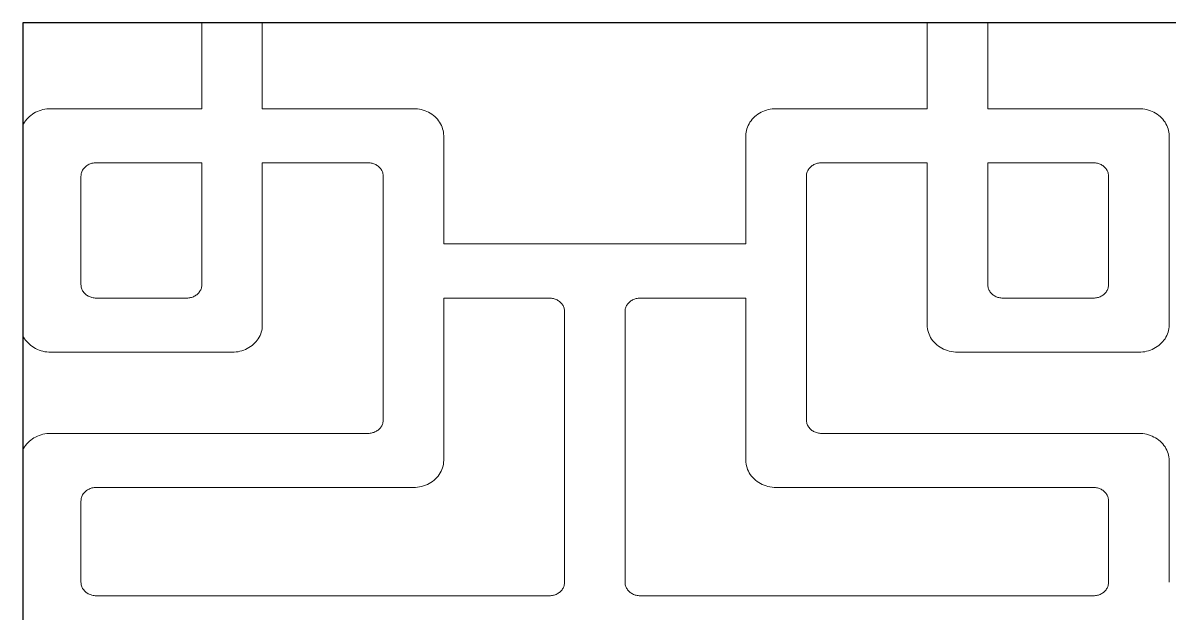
# Model space of a CAD drawing. Extents: x 1188826 to 1909461, y 608442 to 1651179.
# Drawn here: x 1700892.3 to 1701377.6, y 1034713.4 to 1034963.4 of the extents above; entities that cross this region are included whole.
import ezdxf

# ---------------------------------------------------------------- set-up
doc = ezdxf.new("R2010")
doc.units = 0
doc.header["$LTSCALE"] = 1000
doc.header["$MEASUREMENT"] = 0
doc.layers.add('煤化工粉煤灰', color=7, linetype='Continuous', lineweight=0)
doc.layers.add('立面线', color=40, linetype='Continuous')

msp = doc.modelspace()

# ---------------------------------------------------------------- linework, layer by layer
at = {"layer": '煤化工粉煤灰', "color": 34}
for p, q in [((1700968.09, 1034927.1), (1700968.09, 1034963.44)), ((1700993.68, 1034927.1), (1700993.68, 1034963.44)), ((1701275.18, 1034927.1), (1701275.18, 1034963.44)), ((1701300.77, 1034927.1), (1701300.77, 1034963.44)), ((1700893.97, 1034922.62), (1700894.5, 1034923.2)), ((1700894.5, 1034923.2), (1700895.07, 1034923.75)), ((1700895.07, 1034923.75), (1700895.68, 1034924.26)), ((1700895.68, 1034924.26), (1700896.33, 1034924.74)), ((1700896.33, 1034924.74), (1700897.01, 1034925.17)), ((1700897.01, 1034925.17), (1700897.72, 1034925.57)), ((1700897.72, 1034925.57), (1700898.46, 1034925.92)), ((1700898.46, 1034925.92), (1700899.22, 1034926.23)), ((1700899.22, 1034926.23), (1700900, 1034926.5)), ((1700900, 1034926.5), (1700900.81, 1034926.71)), ((1700900.81, 1034926.71), (1700901.62, 1034926.88)), ((1700901.62, 1034926.88), (1700902.45, 1034927.01)), ((1700902.45, 1034927.01), (1700903.28, 1034927.08)), ((1700903.28, 1034927.08), (1700904.12, 1034927.1)), ((1700904.12, 1034927.1), (1700968.09, 1034927.1)), ((1700993.68, 1034927.1), (1701057.66, 1034927.1)), ((1701057.66, 1034927.1), (1701058.5, 1034927.08)), ((1701058.5, 1034927.08), (1701059.33, 1034927.01)), ((1701059.33, 1034927.01), (1701060.16, 1034926.88)), ((1701060.16, 1034926.88), (1701060.97, 1034926.71)), ((1701060.97, 1034926.71), (1701061.77, 1034926.5)), ((1701061.77, 1034926.5), (1701062.56, 1034926.23)), ((1701062.56, 1034926.23), (1701063.32, 1034925.92)), ((1701063.32, 1034925.92), (1701064.06, 1034925.57)), ((1701064.06, 1034925.57), (1701064.77, 1034925.17)), ((1701064.77, 1034925.17), (1701065.45, 1034924.74)), ((1701065.45, 1034924.74), (1701066.1, 1034924.26)), ((1701066.1, 1034924.26), (1701066.71, 1034923.75)), ((1701066.71, 1034923.75), (1701067.28, 1034923.2)), ((1701067.28, 1034923.2), (1701067.81, 1034922.62)), ((1701201.05, 1034922.62), (1701201.58, 1034923.2)), ((1701201.58, 1034923.2), (1701202.16, 1034923.75)), ((1701202.16, 1034923.75), (1701202.77, 1034924.26)), ((1701202.77, 1034924.26), (1701203.42, 1034924.74)), ((1701203.42, 1034924.74), (1701204.1, 1034925.17)), ((1701204.1, 1034925.17), (1701204.81, 1034925.57)), ((1701204.81, 1034925.57), (1701205.55, 1034925.92)), ((1701205.55, 1034925.92), (1701206.31, 1034926.23)), ((1701206.31, 1034926.23), (1701207.09, 1034926.5)), ((1701207.09, 1034926.5), (1701207.89, 1034926.71)), ((1701207.89, 1034926.71), (1701208.71, 1034926.88)), ((1701208.71, 1034926.88), (1701209.53, 1034927.01)), ((1701209.53, 1034927.01), (1701210.37, 1034927.08)), ((1701210.37, 1034927.08), (1701211.21, 1034927.1)), ((1701211.21, 1034927.1), (1701275.18, 1034927.1)), ((1701300.77, 1034927.1), (1701364.75, 1034927.1)), ((1701364.75, 1034927.1), (1701365.59, 1034927.08)), ((1701365.59, 1034927.08), (1701366.42, 1034927.01)), ((1701366.42, 1034927.01), (1701367.25, 1034926.88)), ((1701367.25, 1034926.88), (1701368.06, 1034926.71)), ((1701368.06, 1034926.71), (1701368.86, 1034926.5)), ((1701368.86, 1034926.5), (1701369.65, 1034926.23)), ((1701369.65, 1034926.23), (1701370.41, 1034925.92)), ((1701370.41, 1034925.92), (1701371.15, 1034925.57)), ((1701371.15, 1034925.57), (1701371.86, 1034925.17)), ((1701371.86, 1034925.17), (1701372.54, 1034924.74)), ((1701372.54, 1034924.74), (1701373.19, 1034924.26)), ((1701373.19, 1034924.26), (1701373.8, 1034923.75)), ((1701373.8, 1034923.75), (1701374.37, 1034923.2)), ((1701374.37, 1034923.2), (1701374.9, 1034922.62)), ((1700892.34, 1034920.11), (1700892.64, 1034920.71)), ((1700892.64, 1034920.71), (1700893.04, 1034921.37)), ((1700893.04, 1034921.37), (1700893.48, 1034922.01)), ((1700893.48, 1034922.01), (1700893.97, 1034922.62)), ((1701067.81, 1034922.62), (1701068.3, 1034922.01)), ((1701068.3, 1034922.01), (1701068.74, 1034921.37)), ((1701068.74, 1034921.37), (1701069.14, 1034920.71)), ((1701069.14, 1034920.71), (1701069.48, 1034920.03)), ((1701069.48, 1034920.03), (1701069.78, 1034919.33)), ((1701069.78, 1034919.33), (1701070.02, 1034918.61)), ((1701070.02, 1034918.61), (1701070.21, 1034917.88)), ((1701198.66, 1034917.88), (1701198.85, 1034918.61)), ((1701198.85, 1034918.61), (1701199.09, 1034919.33)), ((1701199.09, 1034919.33), (1701199.38, 1034920.03)), ((1701199.38, 1034920.03), (1701199.73, 1034920.71)), ((1701199.73, 1034920.71), (1701200.12, 1034921.37)), ((1701200.12, 1034921.37), (1701200.57, 1034922.01)), ((1701200.57, 1034922.01), (1701201.05, 1034922.62)), ((1701374.9, 1034922.62), (1701375.39, 1034922.01)), ((1701375.39, 1034922.01), (1701375.83, 1034921.37)), ((1701375.83, 1034921.37), (1701376.22, 1034920.71)), ((1701376.22, 1034920.71), (1701376.57, 1034920.03)), ((1701376.57, 1034920.03), (1701376.87, 1034919.33)), ((1701376.87, 1034919.33), (1701377.11, 1034918.61)), ((1701377.11, 1034918.61), (1701377.3, 1034917.88)), ((1701070.21, 1034917.88), (1701070.35, 1034917.14)), ((1701070.35, 1034917.14), (1701070.43, 1034916.39)), ((1701070.43, 1034916.39), (1701070.46, 1034915.64)), ((1701070.46, 1034915.64), (1701070.46, 1034869.79)), ((1701198.41, 1034915.64), (1701198.44, 1034916.39)), ((1701198.41, 1034869.79), (1701198.41, 1034915.64)), ((1701198.44, 1034916.39), (1701198.52, 1034917.14)), ((1701198.52, 1034917.14), (1701198.66, 1034917.88)), ((1701377.3, 1034917.88), (1701377.43, 1034917.14)), ((1701377.43, 1034917.14), (1701377.52, 1034916.39)), ((1701377.52, 1034916.39), (1701377.54, 1034915.64)), ((1701377.54, 1034915.64), (1701377.54, 1034835.4)), ((1700920.76, 1034903.7), (1700920.37, 1034903.54)), ((1700921.17, 1034903.85), (1700920.76, 1034903.7)), ((1700921.58, 1034903.97), (1700921.17, 1034903.85)), ((1700922.01, 1034904.06), (1700921.58, 1034903.97)), ((1700922.44, 1034904.13), (1700922.01, 1034904.06)), ((1700922.87, 1034904.17), (1700922.44, 1034904.13)), ((1700923.31, 1034904.18), (1700922.87, 1034904.17)), ((1700968.09, 1034904.18), (1700923.31, 1034904.18)), ((1700968.09, 1034852.6), (1700968.09, 1034904.18)), ((1700993.68, 1034904.18), (1700993.68, 1034835.4)), ((1701038.47, 1034904.18), (1700993.68, 1034904.18)), ((1701038.89, 1034904.17), (1701038.47, 1034904.18)), ((1701039.3, 1034904.13), (1701038.89, 1034904.17)), ((1701039.72, 1034904.07), (1701039.3, 1034904.13)), ((1701040.12, 1034903.98), (1701039.72, 1034904.07)), ((1701040.52, 1034903.87), (1701040.12, 1034903.98)), ((1701040.92, 1034903.74), (1701040.52, 1034903.87)), ((1701041.3, 1034903.59), (1701040.92, 1034903.74)), ((1701227.95, 1034903.74), (1701227.57, 1034903.59)), ((1701228.34, 1034903.87), (1701227.95, 1034903.74)), ((1701228.74, 1034903.98), (1701228.34, 1034903.87)), ((1701229.15, 1034904.07), (1701228.74, 1034903.98)), ((1701229.56, 1034904.13), (1701229.15, 1034904.07)), ((1701229.98, 1034904.17), (1701229.56, 1034904.13)), ((1701230.4, 1034904.18), (1701229.98, 1034904.17)), ((1701275.18, 1034904.18), (1701230.4, 1034904.18)), ((1701275.18, 1034835.4), (1701275.18, 1034904.18)), ((1701300.77, 1034904.18), (1701345.56, 1034904.18)), ((1701300.77, 1034852.6), (1701300.77, 1034904.18)), ((1701345.56, 1034904.18), (1701345.97, 1034904.17)), ((1701345.97, 1034904.17), (1701346.39, 1034904.13)), ((1701346.39, 1034904.13), (1701346.8, 1034904.07)), ((1701346.8, 1034904.07), (1701347.21, 1034903.98)), ((1701347.21, 1034903.98), (1701347.61, 1034903.87)), ((1701347.61, 1034903.87), (1701348, 1034903.74)), ((1701348, 1034903.74), (1701348.39, 1034903.59)), ((1700916.93, 1034898.84), (1700916.91, 1034898.45)), ((1700916.97, 1034899.23), (1700916.93, 1034898.84)), ((1700917.05, 1034899.61), (1700916.97, 1034899.23)), ((1700917.15, 1034899.99), (1700917.05, 1034899.61)), ((1700917.28, 1034900.37), (1700917.15, 1034899.99)), ((1700917.44, 1034900.73), (1700917.28, 1034900.37)), ((1700917.63, 1034901.08), (1700917.44, 1034900.73)), ((1700917.84, 1034901.43), (1700917.63, 1034901.08)), ((1700918.08, 1034901.75), (1700917.84, 1034901.43)), ((1700918.35, 1034902.06), (1700918.08, 1034901.75)), ((1700918.63, 1034902.36), (1700918.35, 1034902.06)), ((1700918.94, 1034902.64), (1700918.63, 1034902.36)), ((1700919.27, 1034902.89), (1700918.94, 1034902.64)), ((1700919.62, 1034903.13), (1700919.27, 1034902.89)), ((1700919.99, 1034903.34), (1700919.62, 1034903.13)), ((1700920.37, 1034903.54), (1700919.99, 1034903.34)), ((1701041.67, 1034903.41), (1701041.3, 1034903.59)), ((1701042.02, 1034903.21), (1701041.67, 1034903.41)), ((1701042.36, 1034902.99), (1701042.02, 1034903.21)), ((1701042.69, 1034902.76), (1701042.36, 1034902.99)), ((1701042.99, 1034902.5), (1701042.69, 1034902.76)), ((1701043.28, 1034902.23), (1701042.99, 1034902.5)), ((1701043.54, 1034901.94), (1701043.28, 1034902.23)), ((1701043.79, 1034901.63), (1701043.54, 1034901.94)), ((1701044.01, 1034901.31), (1701043.79, 1034901.63)), ((1701044.21, 1034900.98), (1701044.01, 1034901.31)), ((1701044.38, 1034900.64), (1701044.21, 1034900.98)), ((1701044.53, 1034900.29), (1701044.38, 1034900.64)), ((1701044.65, 1034899.93), (1701044.53, 1034900.29)), ((1701044.74, 1034899.57), (1701044.65, 1034899.93)), ((1701044.81, 1034899.2), (1701044.74, 1034899.57)), ((1701044.85, 1034898.82), (1701044.81, 1034899.2)), ((1701044.87, 1034898.45), (1701044.85, 1034898.82)), ((1701224.01, 1034898.82), (1701224, 1034898.45)), ((1701224.06, 1034899.2), (1701224.01, 1034898.82)), ((1701224.12, 1034899.57), (1701224.06, 1034899.2)), ((1701224.22, 1034899.93), (1701224.12, 1034899.57)), ((1701224.34, 1034900.29), (1701224.22, 1034899.93)), ((1701224.49, 1034900.64), (1701224.34, 1034900.29)), ((1701224.66, 1034900.98), (1701224.49, 1034900.64)), ((1701224.86, 1034901.31), (1701224.66, 1034900.98)), ((1701225.08, 1034901.63), (1701224.86, 1034901.31)), ((1701225.32, 1034901.94), (1701225.08, 1034901.63)), ((1701225.59, 1034902.23), (1701225.32, 1034901.94)), ((1701225.87, 1034902.5), (1701225.59, 1034902.23)), ((1701226.18, 1034902.76), (1701225.87, 1034902.5)), ((1701226.5, 1034902.99), (1701226.18, 1034902.76)), ((1701226.84, 1034903.21), (1701226.5, 1034902.99)), ((1701227.2, 1034903.41), (1701226.84, 1034903.21)), ((1701227.57, 1034903.59), (1701227.2, 1034903.41)), ((1701348.39, 1034903.59), (1701348.75, 1034903.41)), ((1701348.75, 1034903.41), (1701349.11, 1034903.21)), ((1701349.11, 1034903.21), (1701349.45, 1034902.99)), ((1701349.45, 1034902.99), (1701349.77, 1034902.76)), ((1701349.77, 1034902.76), (1701350.08, 1034902.5)), ((1701350.08, 1034902.5), (1701350.37, 1034902.23)), ((1701350.37, 1034902.23), (1701350.63, 1034901.94)), ((1701350.63, 1034901.94), (1701350.88, 1034901.63)), ((1701350.88, 1034901.63), (1701351.1, 1034901.31)), ((1701351.1, 1034901.31), (1701351.29, 1034900.98)), ((1701351.29, 1034900.98), (1701351.47, 1034900.64)), ((1701351.47, 1034900.64), (1701351.61, 1034900.29)), ((1701351.61, 1034900.29), (1701351.74, 1034899.93)), ((1701351.74, 1034899.93), (1701351.83, 1034899.57)), ((1701351.83, 1034899.57), (1701351.9, 1034899.2)), ((1701351.9, 1034899.2), (1701351.94, 1034898.82)), ((1701351.94, 1034898.82), (1701351.95, 1034898.45)), ((1700916.91, 1034898.45), (1700916.91, 1034852.6)), ((1701044.87, 1034795.29), (1701044.87, 1034898.45)), ((1701224, 1034898.45), (1701224, 1034795.29)), ((1701351.95, 1034898.45), (1701351.95, 1034852.6)), ((1701198.41, 1034869.79), (1701070.46, 1034869.79)), ((1700916.91, 1034852.6), (1700916.93, 1034852.21)), ((1700916.93, 1034852.21), (1700916.97, 1034851.82)), ((1700916.97, 1034851.82), (1700917.05, 1034851.43)), ((1700917.05, 1034851.43), (1700917.15, 1034851.05)), ((1700917.15, 1034851.05), (1700917.28, 1034850.68)), ((1700917.28, 1034850.68), (1700917.44, 1034850.31)), ((1700917.44, 1034850.31), (1700917.63, 1034849.96)), ((1700967.43, 1034850.06), (1700967.61, 1034850.4)), ((1700967.61, 1034850.4), (1700967.75, 1034850.76)), ((1700967.75, 1034850.76), (1700967.88, 1034851.11)), ((1700967.88, 1034851.11), (1700967.97, 1034851.48)), ((1700967.97, 1034851.48), (1700968.04, 1034851.85)), ((1700968.04, 1034851.85), (1700968.08, 1034852.22)), ((1700968.08, 1034852.22), (1700968.09, 1034852.6)), ((1701300.79, 1034852.22), (1701300.77, 1034852.6)), ((1701300.83, 1034851.85), (1701300.79, 1034852.22)), ((1701300.9, 1034851.48), (1701300.83, 1034851.85)), ((1701300.99, 1034851.11), (1701300.9, 1034851.48)), ((1701301.11, 1034850.76), (1701300.99, 1034851.11)), ((1701301.26, 1034850.4), (1701301.11, 1034850.76)), ((1701301.43, 1034850.06), (1701301.26, 1034850.4)), ((1701351.47, 1034850.4), (1701351.29, 1034850.06)), ((1701351.61, 1034850.76), (1701351.47, 1034850.4)), ((1701351.74, 1034851.11), (1701351.61, 1034850.76)), ((1701351.83, 1034851.48), (1701351.74, 1034851.11)), ((1701351.9, 1034851.85), (1701351.83, 1034851.48)), ((1701351.94, 1034852.22), (1701351.9, 1034851.85)), ((1701351.95, 1034852.6), (1701351.94, 1034852.22)), ((1700917.63, 1034849.96), (1700917.84, 1034849.62)), ((1700917.84, 1034849.62), (1700918.08, 1034849.29)), ((1700918.08, 1034849.29), (1700918.35, 1034848.98)), ((1700918.35, 1034848.98), (1700918.63, 1034848.69)), ((1700918.63, 1034848.69), (1700918.94, 1034848.41)), ((1700918.94, 1034848.41), (1700919.27, 1034848.15)), ((1700919.27, 1034848.15), (1700919.62, 1034847.92)), ((1700919.62, 1034847.92), (1700919.99, 1034847.7)), ((1700919.99, 1034847.7), (1700920.37, 1034847.51)), ((1700920.37, 1034847.51), (1700920.76, 1034847.34)), ((1700920.76, 1034847.34), (1700921.17, 1034847.2)), ((1700921.17, 1034847.2), (1700921.58, 1034847.08)), ((1700921.58, 1034847.08), (1700922.01, 1034846.99)), ((1700922.01, 1034846.99), (1700922.44, 1034846.92)), ((1700922.44, 1034846.92), (1700922.87, 1034846.88)), ((1700922.87, 1034846.88), (1700923.31, 1034846.87)), ((1700923.31, 1034846.87), (1700961.7, 1034846.87)), ((1700961.7, 1034846.87), (1700962.11, 1034846.88)), ((1700962.11, 1034846.88), (1700962.53, 1034846.92)), ((1700962.53, 1034846.92), (1700962.94, 1034846.98)), ((1700962.94, 1034846.98), (1700963.35, 1034847.06)), ((1700963.35, 1034847.06), (1700963.75, 1034847.17)), ((1700963.75, 1034847.17), (1700964.14, 1034847.3)), ((1700964.14, 1034847.3), (1700964.53, 1034847.46)), ((1700964.53, 1034847.46), (1700964.89, 1034847.63)), ((1700964.89, 1034847.63), (1700965.25, 1034847.83)), ((1700965.25, 1034847.83), (1700965.59, 1034848.05)), ((1700965.59, 1034848.05), (1700965.91, 1034848.29)), ((1700965.91, 1034848.29), (1700966.22, 1034848.55)), ((1700966.22, 1034848.55), (1700966.51, 1034848.82)), ((1700966.51, 1034848.82), (1700966.77, 1034849.11)), ((1700966.77, 1034849.11), (1700967.02, 1034849.41)), ((1700967.02, 1034849.41), (1700967.24, 1034849.73)), ((1700967.24, 1034849.73), (1700967.43, 1034850.06)), ((1701070.46, 1034846.87), (1701070.46, 1034778.09)), ((1701115.24, 1034846.87), (1701070.46, 1034846.87)), ((1701115.66, 1034846.85), (1701115.24, 1034846.87)), ((1701116.08, 1034846.82), (1701115.66, 1034846.85)), ((1701116.49, 1034846.76), (1701116.08, 1034846.82)), ((1701116.9, 1034846.67), (1701116.49, 1034846.76)), ((1701117.3, 1034846.56), (1701116.9, 1034846.67)), ((1701117.69, 1034846.43), (1701117.3, 1034846.56)), ((1701118.07, 1034846.28), (1701117.69, 1034846.43)), ((1701118.44, 1034846.1), (1701118.07, 1034846.28)), ((1701118.79, 1034845.9), (1701118.44, 1034846.1)), ((1701119.13, 1034845.68), (1701118.79, 1034845.9)), ((1701119.46, 1034845.44), (1701119.13, 1034845.68)), ((1701119.76, 1034845.19), (1701119.46, 1034845.44)), ((1701149.41, 1034845.44), (1701149.1, 1034845.19)), ((1701149.73, 1034845.68), (1701149.41, 1034845.44)), ((1701150.07, 1034845.9), (1701149.73, 1034845.68)), ((1701150.43, 1034846.1), (1701150.07, 1034845.9)), ((1701150.8, 1034846.28), (1701150.43, 1034846.1)), ((1701151.18, 1034846.43), (1701150.8, 1034846.28)), ((1701151.57, 1034846.56), (1701151.18, 1034846.43)), ((1701151.97, 1034846.67), (1701151.57, 1034846.56)), ((1701152.38, 1034846.76), (1701151.97, 1034846.67)), ((1701152.79, 1034846.82), (1701152.38, 1034846.76)), ((1701153.21, 1034846.85), (1701152.79, 1034846.82)), ((1701153.63, 1034846.87), (1701153.21, 1034846.85)), ((1701198.41, 1034846.87), (1701153.63, 1034846.87)), ((1701198.41, 1034778.09), (1701198.41, 1034846.87)), ((1701301.63, 1034849.73), (1701301.43, 1034850.06)), ((1701301.85, 1034849.41), (1701301.63, 1034849.73)), ((1701302.09, 1034849.11), (1701301.85, 1034849.41)), ((1701302.36, 1034848.82), (1701302.09, 1034849.11)), ((1701302.65, 1034848.55), (1701302.36, 1034848.82)), ((1701302.95, 1034848.29), (1701302.65, 1034848.55)), ((1701303.28, 1034848.05), (1701302.95, 1034848.29)), ((1701303.62, 1034847.83), (1701303.28, 1034848.05)), ((1701303.97, 1034847.63), (1701303.62, 1034847.83)), ((1701304.34, 1034847.46), (1701303.97, 1034847.63)), ((1701304.72, 1034847.3), (1701304.34, 1034847.46)), ((1701305.11, 1034847.17), (1701304.72, 1034847.3)), ((1701305.51, 1034847.06), (1701305.11, 1034847.17)), ((1701305.92, 1034846.98), (1701305.51, 1034847.06)), ((1701306.34, 1034846.92), (1701305.92, 1034846.98)), ((1701306.75, 1034846.88), (1701306.34, 1034846.92)), ((1701307.17, 1034846.87), (1701306.75, 1034846.88)), ((1701345.56, 1034846.87), (1701307.17, 1034846.87)), ((1701345.97, 1034846.88), (1701345.56, 1034846.87)), ((1701346.39, 1034846.92), (1701345.97, 1034846.88)), ((1701346.8, 1034846.98), (1701346.39, 1034846.92)), ((1701347.21, 1034847.06), (1701346.8, 1034846.98)), ((1701347.61, 1034847.17), (1701347.21, 1034847.06)), ((1701348, 1034847.3), (1701347.61, 1034847.17)), ((1701348.39, 1034847.46), (1701348, 1034847.3)), ((1701348.75, 1034847.63), (1701348.39, 1034847.46)), ((1701349.11, 1034847.83), (1701348.75, 1034847.63)), ((1701349.45, 1034848.05), (1701349.11, 1034847.83)), ((1701349.77, 1034848.29), (1701349.45, 1034848.05)), ((1701350.08, 1034848.55), (1701349.77, 1034848.29)), ((1701350.37, 1034848.82), (1701350.08, 1034848.55)), ((1701350.63, 1034849.11), (1701350.37, 1034848.82)), ((1701350.88, 1034849.41), (1701350.63, 1034849.11)), ((1701351.1, 1034849.73), (1701350.88, 1034849.41)), ((1701351.29, 1034850.06), (1701351.1, 1034849.73)), ((1701120.05, 1034844.91), (1701119.76, 1034845.19)), ((1701120.32, 1034844.62), (1701120.05, 1034844.91)), ((1701120.56, 1034844.32), (1701120.32, 1034844.62)), ((1701120.78, 1034844), (1701120.56, 1034844.32)), ((1701120.98, 1034843.67), (1701120.78, 1034844)), ((1701121.15, 1034843.33), (1701120.98, 1034843.67)), ((1701121.3, 1034842.98), (1701121.15, 1034843.33)), ((1701121.42, 1034842.62), (1701121.3, 1034842.98)), ((1701121.51, 1034842.25), (1701121.42, 1034842.62)), ((1701121.58, 1034841.88), (1701121.51, 1034842.25)), ((1701121.62, 1034841.51), (1701121.58, 1034841.88)), ((1701121.64, 1034841.14), (1701121.62, 1034841.51)), ((1701121.64, 1034726.51), (1701121.64, 1034841.14)), ((1701147.24, 1034841.51), (1701147.23, 1034841.14)), ((1701147.23, 1034841.14), (1701147.23, 1034726.51)), ((1701147.28, 1034841.88), (1701147.24, 1034841.51)), ((1701147.35, 1034842.25), (1701147.28, 1034841.88)), ((1701147.45, 1034842.62), (1701147.35, 1034842.25)), ((1701147.57, 1034842.98), (1701147.45, 1034842.62)), ((1701147.72, 1034843.33), (1701147.57, 1034842.98)), ((1701147.89, 1034843.67), (1701147.72, 1034843.33)), ((1701148.09, 1034844), (1701147.89, 1034843.67)), ((1701148.31, 1034844.32), (1701148.09, 1034844)), ((1701148.55, 1034844.62), (1701148.31, 1034844.32)), ((1701148.82, 1034844.91), (1701148.55, 1034844.62)), ((1701149.1, 1034845.19), (1701148.82, 1034844.91)), ((1700892.64, 1034830.33), (1700892.34, 1034830.93)), ((1700992.71, 1034831.02), (1700992.36, 1034830.33)), ((1700993.01, 1034831.72), (1700992.71, 1034831.02)), ((1700993.25, 1034832.44), (1700993.01, 1034831.72)), ((1700993.44, 1034833.17), (1700993.25, 1034832.44)), ((1700993.57, 1034833.91), (1700993.44, 1034833.17)), ((1700993.66, 1034834.65), (1700993.57, 1034833.91)), ((1700993.68, 1034835.4), (1700993.66, 1034834.65)), ((1701275.21, 1034834.62), (1701275.18, 1034835.4)), ((1701275.3, 1034833.84), (1701275.21, 1034834.62)), ((1701275.45, 1034833.07), (1701275.3, 1034833.84)), ((1701275.66, 1034832.31), (1701275.45, 1034833.07)), ((1701275.92, 1034831.57), (1701275.66, 1034832.31)), ((1701276.24, 1034830.84), (1701275.92, 1034831.57)), ((1701276.62, 1034830.13), (1701276.24, 1034830.84)), ((1701376.57, 1034831.02), (1701376.22, 1034830.33)), ((1701376.87, 1034831.72), (1701376.57, 1034831.02)), ((1701377.11, 1034832.44), (1701376.87, 1034831.72)), ((1701377.3, 1034833.17), (1701377.11, 1034832.44)), ((1701377.43, 1034833.91), (1701377.3, 1034833.17)), ((1701377.52, 1034834.65), (1701377.43, 1034833.91)), ((1701377.54, 1034835.4), (1701377.52, 1034834.65)), ((1700893.04, 1034829.67), (1700892.64, 1034830.33)), ((1700893.48, 1034829.04), (1700893.04, 1034829.67)), ((1700893.97, 1034828.43), (1700893.48, 1034829.04)), ((1700894.5, 1034827.85), (1700893.97, 1034828.43)), ((1700895.07, 1034827.3), (1700894.5, 1034827.85)), ((1700895.68, 1034826.79), (1700895.07, 1034827.3)), ((1700896.33, 1034826.31), (1700895.68, 1034826.79)), ((1700897.01, 1034825.87), (1700896.33, 1034826.31)), ((1700988.68, 1034826.31), (1700988, 1034825.87)), ((1700989.33, 1034826.79), (1700988.68, 1034826.31)), ((1700989.94, 1034827.3), (1700989.33, 1034826.79)), ((1700990.51, 1034827.85), (1700989.94, 1034827.3)), ((1700991.04, 1034828.43), (1700990.51, 1034827.85)), ((1700991.53, 1034829.04), (1700991.04, 1034828.43)), ((1700991.97, 1034829.67), (1700991.53, 1034829.04)), ((1700992.36, 1034830.33), (1700991.97, 1034829.67)), ((1701277.04, 1034829.45), (1701276.62, 1034830.13)), ((1701277.52, 1034828.79), (1701277.04, 1034829.45)), ((1701278.05, 1034828.17), (1701277.52, 1034828.79)), ((1701278.63, 1034827.58), (1701278.05, 1034828.17)), ((1701279.24, 1034827.03), (1701278.63, 1034827.58)), ((1701279.9, 1034826.51), (1701279.24, 1034827.03)), ((1701280.6, 1034826.04), (1701279.9, 1034826.51)), ((1701281.33, 1034825.61), (1701280.6, 1034826.04)), ((1701372.54, 1034826.31), (1701371.86, 1034825.87)), ((1701373.19, 1034826.79), (1701372.54, 1034826.31)), ((1701373.8, 1034827.3), (1701373.19, 1034826.79)), ((1701374.37, 1034827.85), (1701373.8, 1034827.3)), ((1701374.9, 1034828.43), (1701374.37, 1034827.85)), ((1701375.39, 1034829.04), (1701374.9, 1034828.43)), ((1701375.83, 1034829.67), (1701375.39, 1034829.04)), ((1701376.22, 1034830.33), (1701375.83, 1034829.67)), ((1700897.72, 1034825.48), (1700897.01, 1034825.87)), ((1700898.46, 1034825.12), (1700897.72, 1034825.48)), ((1700899.22, 1034824.81), (1700898.46, 1034825.12)), ((1700900, 1034824.55), (1700899.22, 1034824.81)), ((1700900.81, 1034824.33), (1700900, 1034824.55)), ((1700901.62, 1034824.16), (1700900.81, 1034824.33)), ((1700902.45, 1034824.04), (1700901.62, 1034824.16)), ((1700903.28, 1034823.97), (1700902.45, 1034824.04)), ((1700904.12, 1034823.94), (1700903.28, 1034823.97)), ((1700980.89, 1034823.94), (1700904.12, 1034823.94)), ((1700981.73, 1034823.97), (1700980.89, 1034823.94)), ((1700982.56, 1034824.04), (1700981.73, 1034823.97)), ((1700983.39, 1034824.16), (1700982.56, 1034824.04)), ((1700984.2, 1034824.33), (1700983.39, 1034824.16)), ((1700985, 1034824.55), (1700984.2, 1034824.33)), ((1700985.79, 1034824.81), (1700985, 1034824.55)), ((1700986.55, 1034825.12), (1700985.79, 1034824.81)), ((1700987.29, 1034825.48), (1700986.55, 1034825.12)), ((1700988, 1034825.87), (1700987.29, 1034825.48)), ((1701282.09, 1034825.23), (1701281.33, 1034825.61)), ((1701282.88, 1034824.89), (1701282.09, 1034825.23)), ((1701283.69, 1034824.6), (1701282.88, 1034824.89)), ((1701284.52, 1034824.37), (1701283.69, 1034824.6)), ((1701285.37, 1034824.18), (1701284.52, 1034824.37)), ((1701286.23, 1034824.05), (1701285.37, 1034824.18)), ((1701287.1, 1034823.97), (1701286.23, 1034824.05)), ((1701287.98, 1034823.94), (1701287.1, 1034823.97)), ((1701364.75, 1034823.94), (1701287.98, 1034823.94)), ((1701365.59, 1034823.97), (1701364.75, 1034823.94)), ((1701366.42, 1034824.04), (1701365.59, 1034823.97)), ((1701367.25, 1034824.16), (1701366.42, 1034824.04)), ((1701368.06, 1034824.33), (1701367.25, 1034824.16)), ((1701368.86, 1034824.55), (1701368.06, 1034824.33)), ((1701369.65, 1034824.81), (1701368.86, 1034824.55)), ((1701370.41, 1034825.12), (1701369.65, 1034824.81)), ((1701371.15, 1034825.48), (1701370.41, 1034825.12)), ((1701371.86, 1034825.87), (1701371.15, 1034825.48)), ((1701043.54, 1034791.8), (1701043.79, 1034792.1)), ((1701043.79, 1034792.1), (1701044.01, 1034792.42)), ((1701044.01, 1034792.42), (1701044.21, 1034792.75)), ((1701044.21, 1034792.75), (1701044.38, 1034793.09)), ((1701044.38, 1034793.09), (1701044.53, 1034793.44)), ((1701044.53, 1034793.44), (1701044.65, 1034793.8)), ((1701044.65, 1034793.8), (1701044.74, 1034794.17)), ((1701044.74, 1034794.17), (1701044.81, 1034794.54)), ((1701044.81, 1034794.54), (1701044.85, 1034794.91)), ((1701044.85, 1034794.91), (1701044.87, 1034795.29)), ((1701224, 1034795.29), (1701224.02, 1034794.89)), ((1701224.02, 1034794.89), (1701224.06, 1034794.51)), ((1701224.06, 1034794.51), (1701224.13, 1034794.12)), ((1701224.13, 1034794.12), (1701224.24, 1034793.74)), ((1701224.24, 1034793.74), (1701224.37, 1034793.37)), ((1701224.37, 1034793.37), (1701224.53, 1034793)), ((1701224.53, 1034793), (1701224.72, 1034792.65)), ((1701224.72, 1034792.65), (1701224.93, 1034792.31)), ((1701224.93, 1034792.31), (1701225.17, 1034791.98)), ((1700895.68, 1034786.71), (1700896.33, 1034787.19)), ((1700896.33, 1034787.19), (1700897.01, 1034787.62)), ((1700897.01, 1034787.62), (1700897.72, 1034788.02)), ((1700897.72, 1034788.02), (1700898.46, 1034788.37)), ((1700898.46, 1034788.37), (1700899.22, 1034788.68)), ((1700899.22, 1034788.68), (1700900, 1034788.95)), ((1700900, 1034788.95), (1700900.81, 1034789.16)), ((1700900.81, 1034789.16), (1700901.62, 1034789.33)), ((1700901.62, 1034789.33), (1700902.45, 1034789.46)), ((1700902.45, 1034789.46), (1700903.28, 1034789.53)), ((1700903.28, 1034789.53), (1700904.12, 1034789.55)), ((1700904.12, 1034789.55), (1701038.47, 1034789.55)), ((1701038.47, 1034789.55), (1701038.89, 1034789.57)), ((1701038.89, 1034789.57), (1701039.3, 1034789.6)), ((1701039.3, 1034789.6), (1701039.72, 1034789.66)), ((1701039.72, 1034789.66), (1701040.12, 1034789.75)), ((1701040.12, 1034789.75), (1701040.52, 1034789.86)), ((1701040.52, 1034789.86), (1701040.92, 1034789.99)), ((1701040.92, 1034789.99), (1701041.3, 1034790.15)), ((1701041.3, 1034790.15), (1701041.67, 1034790.32)), ((1701041.67, 1034790.32), (1701042.02, 1034790.52)), ((1701042.02, 1034790.52), (1701042.36, 1034790.74)), ((1701042.36, 1034790.74), (1701042.69, 1034790.98)), ((1701042.69, 1034790.98), (1701042.99, 1034791.23)), ((1701042.99, 1034791.23), (1701043.28, 1034791.51)), ((1701043.28, 1034791.51), (1701043.54, 1034791.8)), ((1701225.17, 1034791.98), (1701225.44, 1034791.67)), ((1701225.44, 1034791.67), (1701225.72, 1034791.37)), ((1701225.72, 1034791.37), (1701226.03, 1034791.1)), ((1701226.03, 1034791.1), (1701226.36, 1034790.84)), ((1701226.36, 1034790.84), (1701226.71, 1034790.6)), ((1701226.71, 1034790.6), (1701227.07, 1034790.39)), ((1701227.07, 1034790.39), (1701227.45, 1034790.2)), ((1701227.45, 1034790.2), (1701227.85, 1034790.03)), ((1701227.85, 1034790.03), (1701228.26, 1034789.89)), ((1701228.26, 1034789.89), (1701228.67, 1034789.77)), ((1701228.67, 1034789.77), (1701229.1, 1034789.67)), ((1701229.1, 1034789.67), (1701229.53, 1034789.61)), ((1701229.53, 1034789.61), (1701229.96, 1034789.57)), ((1701229.96, 1034789.57), (1701230.4, 1034789.55)), ((1701230.4, 1034789.55), (1701364.75, 1034789.55)), ((1701364.75, 1034789.55), (1701365.59, 1034789.53)), ((1701365.59, 1034789.53), (1701366.42, 1034789.46)), ((1701366.42, 1034789.46), (1701367.25, 1034789.33)), ((1701367.25, 1034789.33), (1701368.06, 1034789.16)), ((1701368.06, 1034789.16), (1701368.86, 1034788.95)), ((1701368.86, 1034788.95), (1701369.65, 1034788.68)), ((1701369.65, 1034788.68), (1701370.41, 1034788.37)), ((1701370.41, 1034788.37), (1701371.15, 1034788.02)), ((1701371.15, 1034788.02), (1701371.86, 1034787.62)), ((1701371.86, 1034787.62), (1701372.54, 1034787.19)), ((1701372.54, 1034787.19), (1701373.19, 1034786.71)), ((1700892.34, 1034782.56), (1700892.64, 1034783.16)), ((1700892.64, 1034783.16), (1700893.04, 1034783.82)), ((1700893.04, 1034783.82), (1700893.48, 1034784.46)), ((1700893.48, 1034784.46), (1700893.97, 1034785.07)), ((1700893.97, 1034785.07), (1700894.5, 1034785.65)), ((1700894.5, 1034785.65), (1700895.07, 1034786.2)), ((1700895.07, 1034786.2), (1700895.68, 1034786.71)), ((1701373.19, 1034786.71), (1701373.8, 1034786.2)), ((1701373.8, 1034786.2), (1701374.37, 1034785.65)), ((1701374.37, 1034785.65), (1701374.9, 1034785.07)), ((1701374.9, 1034785.07), (1701375.39, 1034784.46)), ((1701375.39, 1034784.46), (1701375.83, 1034783.82)), ((1701375.83, 1034783.82), (1701376.22, 1034783.16)), ((1701376.22, 1034783.16), (1701376.57, 1034782.48)), ((1701376.57, 1034782.48), (1701376.87, 1034781.78)), ((1701070.46, 1034778.09), (1701070.43, 1034777.31)), ((1701198.44, 1034777.31), (1701198.41, 1034778.09)), ((1701376.87, 1034781.78), (1701377.11, 1034781.06)), ((1701377.11, 1034781.06), (1701377.3, 1034780.33)), ((1701377.3, 1034780.33), (1701377.43, 1034779.59)), ((1701377.43, 1034779.59), (1701377.52, 1034778.84)), ((1701377.52, 1034778.84), (1701377.54, 1034778.09)), ((1701377.54, 1034778.09), (1701377.54, 1034727)), ((1701069.02, 1034772.82), (1701068.59, 1034772.14)), ((1701069.4, 1034773.53), (1701069.02, 1034772.82)), ((1701069.72, 1034774.25), (1701069.4, 1034773.53)), ((1701069.98, 1034775), (1701069.72, 1034774.25)), ((1701070.19, 1034775.76), (1701069.98, 1034775)), ((1701070.34, 1034776.53), (1701070.19, 1034775.76)), ((1701070.43, 1034777.31), (1701070.34, 1034776.53)), ((1701198.53, 1034776.53), (1701198.44, 1034777.31)), ((1701198.68, 1034775.76), (1701198.53, 1034776.53)), ((1701198.88, 1034775), (1701198.68, 1034775.76)), ((1701199.15, 1034774.25), (1701198.88, 1034775)), ((1701199.47, 1034773.53), (1701199.15, 1034774.25)), ((1701199.84, 1034772.82), (1701199.47, 1034773.53)), ((1701200.27, 1034772.14), (1701199.84, 1034772.82)), ((1701063.55, 1034767.91), (1701062.76, 1034767.58)), ((1701064.31, 1034768.3), (1701063.55, 1034767.91)), ((1701065.04, 1034768.73), (1701064.31, 1034768.3)), ((1701065.74, 1034769.2), (1701065.04, 1034768.73)), ((1701066.39, 1034769.71), (1701065.74, 1034769.2)), ((1701067.01, 1034770.27), (1701066.39, 1034769.71)), ((1701067.59, 1034770.86), (1701067.01, 1034770.27)), ((1701068.11, 1034771.48), (1701067.59, 1034770.86)), ((1701068.59, 1034772.14), (1701068.11, 1034771.48)), ((1701200.75, 1034771.48), (1701200.27, 1034772.14)), ((1701201.28, 1034770.86), (1701200.75, 1034771.48)), ((1701201.85, 1034770.27), (1701201.28, 1034770.86)), ((1701202.47, 1034769.71), (1701201.85, 1034770.27)), ((1701203.13, 1034769.2), (1701202.47, 1034769.71)), ((1701203.83, 1034768.73), (1701203.13, 1034769.2)), ((1701204.56, 1034768.3), (1701203.83, 1034768.73)), ((1701205.32, 1034767.91), (1701204.56, 1034768.3)), ((1701206.11, 1034767.58), (1701205.32, 1034767.91)), ((1700917.44, 1034763.18), (1700917.28, 1034762.82)), ((1700917.63, 1034763.54), (1700917.44, 1034763.18)), ((1700917.84, 1034763.88), (1700917.63, 1034763.54)), ((1700918.08, 1034764.2), (1700917.84, 1034763.88)), ((1700918.35, 1034764.52), (1700918.08, 1034764.2)), ((1700918.63, 1034764.81), (1700918.35, 1034764.52)), ((1700918.94, 1034765.09), (1700918.63, 1034764.81)), ((1700919.27, 1034765.34), (1700918.94, 1034765.09)), ((1700919.62, 1034765.58), (1700919.27, 1034765.34)), ((1700919.99, 1034765.8), (1700919.62, 1034765.58)), ((1700920.37, 1034765.99), (1700919.99, 1034765.8)), ((1700920.76, 1034766.16), (1700920.37, 1034765.99)), ((1700921.17, 1034766.3), (1700920.76, 1034766.16)), ((1700921.58, 1034766.42), (1700921.17, 1034766.3)), ((1700922.01, 1034766.51), (1700921.58, 1034766.42)), ((1700922.44, 1034766.58), (1700922.01, 1034766.51)), ((1700922.87, 1034766.62), (1700922.44, 1034766.58)), ((1700923.31, 1034766.63), (1700922.87, 1034766.62)), ((1701057.66, 1034766.63), (1700923.31, 1034766.63)), ((1701058.53, 1034766.66), (1701057.66, 1034766.63)), ((1701059.4, 1034766.74), (1701058.53, 1034766.66)), ((1701060.26, 1034766.87), (1701059.4, 1034766.74)), ((1701061.11, 1034767.05), (1701060.26, 1034766.87)), ((1701061.95, 1034767.29), (1701061.11, 1034767.05)), ((1701062.76, 1034767.58), (1701061.95, 1034767.29)), ((1701206.92, 1034767.29), (1701206.11, 1034767.58)), ((1701207.75, 1034767.05), (1701206.92, 1034767.29)), ((1701208.6, 1034766.87), (1701207.75, 1034767.05)), ((1701209.46, 1034766.74), (1701208.6, 1034766.87)), ((1701210.33, 1034766.66), (1701209.46, 1034766.74)), ((1701211.21, 1034766.63), (1701210.33, 1034766.66)), ((1701345.56, 1034766.63), (1701211.21, 1034766.63)), ((1701345.97, 1034766.62), (1701345.56, 1034766.63)), ((1701346.39, 1034766.58), (1701345.97, 1034766.62)), ((1701346.8, 1034766.52), (1701346.39, 1034766.58)), ((1701347.21, 1034766.43), (1701346.8, 1034766.52)), ((1701347.61, 1034766.33), (1701347.21, 1034766.43)), ((1701348, 1034766.19), (1701347.61, 1034766.33)), ((1701348.39, 1034766.04), (1701348, 1034766.19)), ((1701348.75, 1034765.86), (1701348.39, 1034766.04)), ((1701349.11, 1034765.66), (1701348.75, 1034765.86)), ((1701349.45, 1034765.45), (1701349.11, 1034765.66)), ((1701349.77, 1034765.21), (1701349.45, 1034765.45)), ((1701350.08, 1034764.95), (1701349.77, 1034765.21)), ((1701350.37, 1034764.68), (1701350.08, 1034764.95)), ((1701350.63, 1034764.39), (1701350.37, 1034764.68)), ((1701350.88, 1034764.08), (1701350.63, 1034764.39)), ((1701351.1, 1034763.76), (1701350.88, 1034764.08)), ((1701351.29, 1034763.43), (1701351.1, 1034763.76)), ((1701351.47, 1034763.09), (1701351.29, 1034763.43)), ((1701351.61, 1034762.74), (1701351.47, 1034763.09)), ((1700916.93, 1034761.29), (1700916.91, 1034760.9)), ((1700916.91, 1034760.9), (1700916.91, 1034726.51)), ((1700916.97, 1034761.68), (1700916.93, 1034761.29)), ((1700917.05, 1034762.06), (1700916.97, 1034761.68)), ((1700917.15, 1034762.44), (1700917.05, 1034762.06)), ((1700917.28, 1034762.82), (1700917.15, 1034762.44)), ((1701351.74, 1034762.38), (1701351.61, 1034762.74)), ((1701351.83, 1034762.02), (1701351.74, 1034762.38)), ((1701351.9, 1034761.65), (1701351.83, 1034762.02)), ((1701351.94, 1034761.27), (1701351.9, 1034761.65)), ((1701351.95, 1034760.9), (1701351.94, 1034761.27)), ((1701351.95, 1034726.51), (1701351.95, 1034760.9)), ((1700916.91, 1034726.51), (1700916.93, 1034726.12)), ((1700916.93, 1034726.12), (1700916.97, 1034725.73)), ((1700916.97, 1034725.73), (1700917.05, 1034725.35)), ((1700917.05, 1034725.35), (1700917.15, 1034724.96)), ((1700917.15, 1034724.96), (1700917.28, 1034724.59)), ((1700917.28, 1034724.59), (1700917.44, 1034724.23)), ((1700917.44, 1034724.23), (1700917.63, 1034723.87)), ((1701120.98, 1034723.98), (1701121.15, 1034724.32)), ((1701121.15, 1034724.32), (1701121.3, 1034724.67)), ((1701121.3, 1034724.67), (1701121.42, 1034725.03)), ((1701121.42, 1034725.03), (1701121.51, 1034725.39)), ((1701121.51, 1034725.39), (1701121.58, 1034725.76)), ((1701121.58, 1034725.76), (1701121.62, 1034726.14)), ((1701121.62, 1034726.14), (1701121.64, 1034726.51)), ((1701147.23, 1034726.51), (1701147.24, 1034726.14)), ((1701147.24, 1034726.14), (1701147.28, 1034725.76)), ((1701147.28, 1034725.76), (1701147.35, 1034725.39)), ((1701147.35, 1034725.39), (1701147.45, 1034725.03)), ((1701147.45, 1034725.03), (1701147.57, 1034724.67)), ((1701147.57, 1034724.67), (1701147.72, 1034724.32)), ((1701147.72, 1034724.32), (1701147.89, 1034723.98)), ((1701351.29, 1034723.98), (1701351.47, 1034724.32)), ((1701351.47, 1034724.32), (1701351.61, 1034724.67)), ((1701351.61, 1034724.67), (1701351.74, 1034725.03)), ((1701351.74, 1034725.03), (1701351.83, 1034725.39)), ((1701351.83, 1034725.39), (1701351.9, 1034725.76)), ((1701351.9, 1034725.76), (1701351.94, 1034726.14)), ((1701351.94, 1034726.14), (1701351.95, 1034726.51)), ((1701377.54, 1034727), (1701377.56, 1034726.58)), ((1700917.63, 1034723.87), (1700917.84, 1034723.53)), ((1700917.84, 1034723.53), (1700918.08, 1034723.21)), ((1700918.08, 1034723.21), (1700918.35, 1034722.89)), ((1700918.35, 1034722.89), (1700918.63, 1034722.6)), ((1700918.63, 1034722.6), (1700918.94, 1034722.32)), ((1700918.94, 1034722.32), (1700919.27, 1034722.07)), ((1700919.27, 1034722.07), (1700919.62, 1034721.83)), ((1700919.62, 1034721.83), (1700919.99, 1034721.61)), ((1700919.99, 1034721.61), (1700920.37, 1034721.42)), ((1700920.37, 1034721.42), (1700920.76, 1034721.25)), ((1700920.76, 1034721.25), (1700921.17, 1034721.11)), ((1700921.17, 1034721.11), (1700921.58, 1034720.99)), ((1700921.58, 1034720.99), (1700922.01, 1034720.9)), ((1700922.01, 1034720.9), (1700922.44, 1034720.83)), ((1700922.44, 1034720.83), (1700922.87, 1034720.79)), ((1700922.87, 1034720.79), (1700923.31, 1034720.78)), ((1701115.24, 1034720.78), (1700923.31, 1034720.78)), ((1701115.24, 1034720.78), (1701115.66, 1034720.79)), ((1701115.66, 1034720.79), (1701116.08, 1034720.83)), ((1701116.08, 1034720.83), (1701116.49, 1034720.89)), ((1701116.49, 1034720.89), (1701116.9, 1034720.98)), ((1701116.9, 1034720.98), (1701117.3, 1034721.08)), ((1701117.3, 1034721.08), (1701117.69, 1034721.22)), ((1701117.69, 1034721.22), (1701118.07, 1034721.37)), ((1701118.07, 1034721.37), (1701118.44, 1034721.55)), ((1701118.44, 1034721.55), (1701118.79, 1034721.75)), ((1701118.79, 1034721.75), (1701119.13, 1034721.96)), ((1701119.13, 1034721.96), (1701119.46, 1034722.2)), ((1701119.46, 1034722.2), (1701119.76, 1034722.46)), ((1701119.76, 1034722.46), (1701120.05, 1034722.73)), ((1701120.05, 1034722.73), (1701120.32, 1034723.02)), ((1701120.32, 1034723.02), (1701120.56, 1034723.33)), ((1701120.56, 1034723.33), (1701120.78, 1034723.65)), ((1701120.78, 1034723.65), (1701120.98, 1034723.98)), ((1701147.89, 1034723.98), (1701148.09, 1034723.65)), ((1701148.09, 1034723.65), (1701148.31, 1034723.33)), ((1701148.31, 1034723.33), (1701148.55, 1034723.02)), ((1701148.55, 1034723.02), (1701148.82, 1034722.73)), ((1701148.82, 1034722.73), (1701149.1, 1034722.46)), ((1701149.1, 1034722.46), (1701149.41, 1034722.2)), ((1701149.41, 1034722.2), (1701149.73, 1034721.96)), ((1701149.73, 1034721.96), (1701150.07, 1034721.75)), ((1701150.07, 1034721.75), (1701150.43, 1034721.55)), ((1701150.43, 1034721.55), (1701150.8, 1034721.37)), ((1701150.8, 1034721.37), (1701151.18, 1034721.22)), ((1701151.18, 1034721.22), (1701151.57, 1034721.08)), ((1701151.57, 1034721.08), (1701151.97, 1034720.98)), ((1701151.97, 1034720.98), (1701152.38, 1034720.89)), ((1701152.38, 1034720.89), (1701152.79, 1034720.83)), ((1701152.79, 1034720.83), (1701153.21, 1034720.79)), ((1701153.21, 1034720.79), (1701153.63, 1034720.78)), ((1701345.56, 1034720.78), (1701153.63, 1034720.78)), ((1701345.56, 1034720.78), (1701345.97, 1034720.79)), ((1701345.97, 1034720.79), (1701346.39, 1034720.83)), ((1701346.39, 1034720.83), (1701346.8, 1034720.89)), ((1701346.8, 1034720.89), (1701347.21, 1034720.98)), ((1701347.21, 1034720.98), (1701347.61, 1034721.08)), ((1701347.61, 1034721.08), (1701348, 1034721.22)), ((1701348, 1034721.22), (1701348.39, 1034721.37)), ((1701348.39, 1034721.37), (1701348.75, 1034721.55)), ((1701348.75, 1034721.55), (1701349.11, 1034721.75)), ((1701349.11, 1034721.75), (1701349.45, 1034721.96)), ((1701349.45, 1034721.96), (1701349.77, 1034722.2)), ((1701349.77, 1034722.2), (1701350.08, 1034722.46)), ((1701350.08, 1034722.46), (1701350.37, 1034722.73)), ((1701350.37, 1034722.73), (1701350.63, 1034723.02)), ((1701350.63, 1034723.02), (1701350.88, 1034723.33)), ((1701350.88, 1034723.33), (1701351.1, 1034723.65)), ((1701351.1, 1034723.65), (1701351.29, 1034723.98))]:
    msp.add_line(p, q, dxfattribs=at)
at = {"layer": '立面线'}
for p, q in [((1700892.34, 1034963.44), (1700892.34, 1034463.42)), ((1702493.37, 1034963.44), (1700892.34, 1034963.44))]:
    msp.add_line(p, q, dxfattribs=at)

doc.saveas('drawing.dxf')
